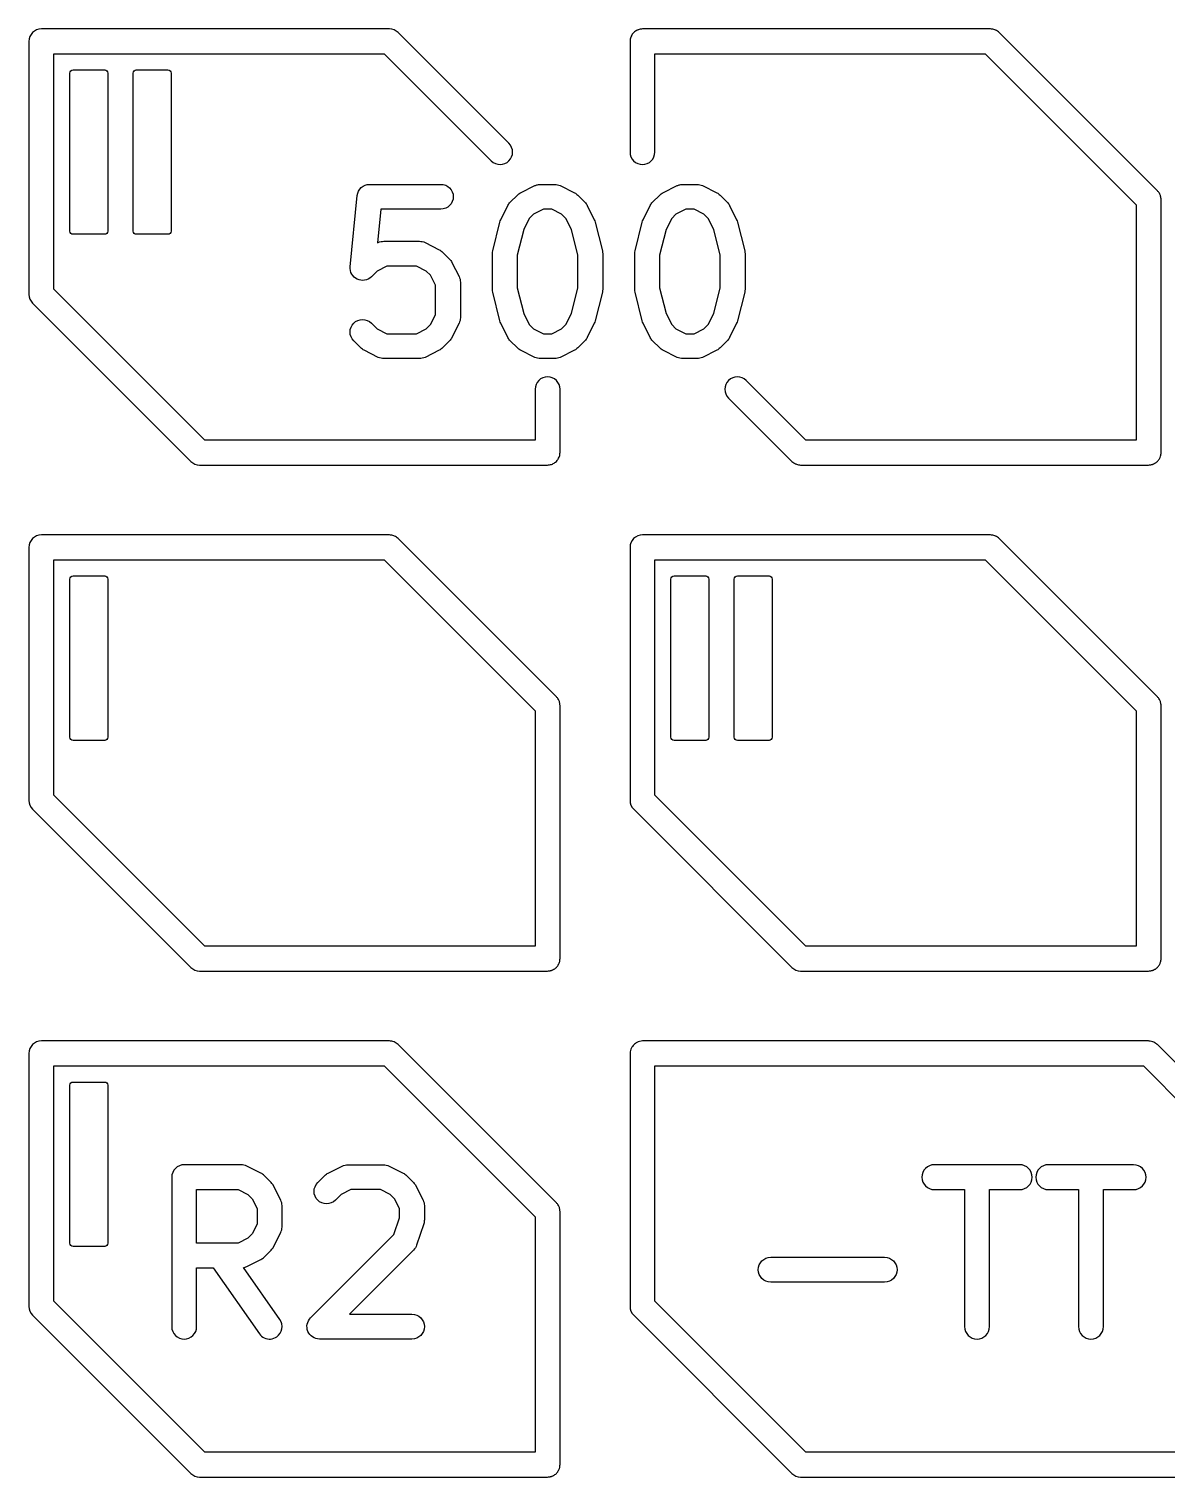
# Model space of a CAD drawing. Header units: millimetres. Extents: x 3 to 62, y 3 to 113.
# Drawn here: x 3.01 to 25.84, y 33.28 to 62.36 of the extents above; entities that cross this region are included whole.
import ezdxf

# ---------------------------------------------------------------- set-up
doc = ezdxf.new("R2010")
doc.units = ezdxf.units.MM
doc.layers.add('Layer_1', color=7, linetype='CONTINUOUS')

msp = doc.modelspace()

# ---------------------------------------------------------------- linework, layer by layer
at = {"layer": 'Layer_1', "color": 7}
for points in [[(10.246304, 62.357735), (3.261208, 62.357735), (3.261208, 62.357735)], [(12.645635, 60.061756), (10.423037, 62.284354)], [(22.311184, 62.357735), (15.326607, 62.357735), (15.326607, 62.357735)], [(25.663429, 59.109358), (22.488433, 62.284354)], [(3.01161, 62.107621), (3.01161, 57.027836)], [(15.076494, 62.107621), (15.076494, 59.885023)], [(13.171186, 55.122529), (13.171186, 54.102435), (6.540591, 54.102435), (3.511322, 57.131704), (3.511322, 61.857508), (10.142951, 61.857508), (12.292169, 59.70829)], [(15.576202, 59.885023), (15.576202, 61.857508), (22.207832, 61.857508), (25.236582, 58.828757), (25.236582, 54.102435), (18.605471, 54.102435), (17.408129, 55.299262)], [(3.833957, 58.296781), (3.833957, 61.471777)], [(3.896454, 61.534274), (4.531453, 61.534274)], [(4.59395, 61.471777), (4.59395, 58.296781)], [(5.103956, 58.296781), (5.103956, 61.471777)], [(5.166452, 61.534274), (5.801451, 61.534274)], [(5.863948, 61.471777), (5.863948, 58.296781)], [(9.849952, 59.238024), (11.278701, 59.238024)], [(12.88122, 59.068924), (13.16697, 59.211672)], [(13.278697, 59.238024), (13.564187, 59.238024)], [(13.675914, 59.211672), (13.961664, 59.068924)], [(15.738211, 59.068924), (16.023961, 59.211672)], [(16.135682, 59.238024), (16.421432, 59.238024)], [(16.533156, 59.211672), (16.818906, 59.068924)], [(9.458447, 57.584393), (9.601193, 59.012882)], [(11.278701, 58.738026), (10.076215, 58.738026), (10.008585, 58.061221), (10.02382, 58.068846)], [(12.483548, 58.528248), (12.626298, 58.813997)], [(12.673164, 58.879049), (12.816168, 59.022054)], [(14.026715, 59.022054), (14.16972, 58.879049)], [(14.216585, 58.813997), (14.359336, 58.528248)], [(15.340618, 58.528408), (15.483617, 58.814157)], [(15.530249, 58.878897), (15.672999, 59.021896)], [(16.884118, 59.021896), (17.026863, 58.878897)], [(17.073495, 58.814157), (17.216499, 58.528408)], [(25.736294, 53.85284), (25.736294, 58.932625)], [(12.321677, 57.905989), (12.464676, 58.477234)], [(14.378208, 58.477234), (14.521207, 57.905989)], [(15.178896, 57.90589), (15.321641, 58.477135)], [(17.235471, 58.477135), (17.378221, 57.90589)], [(4.531453, 58.234284), (3.896454, 58.234284)], [(5.801451, 58.234284), (5.166452, 58.234284)], [(10.135702, 58.095277), (10.849949, 58.095277)], [(10.961831, 58.068846), (11.247581, 57.925847)], [(11.312317, 57.879215), (11.455322, 57.736465)], [(9.884138, 56.450401), (9.99811, 56.336225), (10.194673, 56.238034), (10.790978, 56.238034), (10.987645, 56.336281), (11.073205, 56.421841), (11.171452, 56.618503), (11.171452, 57.214813), (11.073255, 57.411373), (10.987678, 57.496796), (10.790884, 57.595281), (10.194767, 57.595281), (9.998072, 57.496846), (9.883981, 57.382755)], [(11.502345, 57.671253), (11.645095, 57.385503)], [(12.314191, 57.13078), (12.314191, 57.845281)], [(14.528693, 57.845281), (14.528693, 57.13078)], [(15.171436, 57.13078), (15.171436, 57.845281)], [(17.385678, 57.845281), (17.385678, 57.13078)], [(11.671448, 57.273781), (11.671448, 56.559532)], [(12.464676, 56.498826), (12.321677, 57.070071)], [(14.521207, 57.070071), (14.378208, 56.498826)], [(15.321641, 56.498925), (15.178896, 57.07017)], [(17.378221, 57.07017), (17.235471, 56.498925)], [(3.084475, 56.851103), (6.259471, 53.676107)], [(11.645095, 56.447813), (11.502345, 56.162063)], [(12.626298, 56.162063), (12.483548, 56.447813)], [(14.359336, 56.447813), (14.216585, 56.162063)], [(15.483617, 56.161903), (15.340618, 56.447653)], [(17.216499, 56.447653), (17.073495, 56.161903)], [(9.673016, 55.954164), (9.530271, 56.097163)], [(10.023978, 55.764388), (9.738228, 55.907136)], [(11.247423, 55.907136), (10.961673, 55.764388)], [(11.455474, 56.097011), (11.312475, 55.954007)], [(12.816168, 55.954007), (12.673164, 56.097011)], [(13.16697, 55.764388), (12.88122, 55.907136)], [(13.961664, 55.907136), (13.675914, 55.764388)], [(14.16972, 56.097011), (14.026715, 55.954007)], [(15.672999, 55.954164), (15.530249, 56.097163)], [(16.023961, 55.764388), (15.738211, 55.907136)], [(16.818906, 55.907136), (16.533156, 55.764388)], [(17.026863, 56.097163), (16.884118, 55.954164)], [(10.849949, 55.738036), (10.135702, 55.738036)], [(13.564187, 55.738036), (13.278697, 55.738036)], [(16.421432, 55.738036), (16.135682, 55.738036)], [(13.671413, 53.85284), (13.671413, 55.122529)], [(17.054663, 54.945796), (18.32487, 53.676107)], [(25.733192, 53.813564), (25.733192, 53.815632)], [(6.436204, 53.602727), (13.4213, 53.602727)], [(18.501603, 53.602727), (25.48618, 53.602727)], [(25.525454, 53.605825), (25.528555, 53.606859)], [(25.563693, 53.615127), (25.566795, 53.616679)], [(25.684618, 53.700395), (25.685651, 53.701944)], [(25.702705, 53.727783), (25.703736, 53.729848)], [(10.246304, 52.197646), (3.261208, 52.197646), (3.261208, 52.197646)], [(13.598033, 48.94927), (10.423037, 52.124266)], [(22.311184, 52.197646), (15.326607, 52.197646), (15.326607, 52.197646)], [(25.663429, 48.94927), (22.488433, 52.124266)], [(3.01161, 51.947533), (3.01161, 46.867745)], [(15.076494, 51.947533), (15.076494, 46.867745)], [(3.833957, 48.136794), (3.833957, 51.31179)], [(3.896454, 51.374286), (4.531453, 51.374286)], [(4.59395, 51.31179), (4.59395, 48.136794)], [(15.898942, 48.136794), (15.898942, 51.31179)], [(15.961439, 51.374286), (16.596438, 51.374286)], [(16.658935, 51.31179), (16.658935, 48.136794)], [(17.16894, 48.136794), (17.16894, 51.31179)], [(17.231437, 51.374286), (17.866436, 51.374286)], [(17.928933, 51.31179), (17.928933, 48.136794)], [(13.671413, 43.692749), (13.671413, 48.772537)], [(25.736294, 43.692749), (25.736294, 48.772537)], [(4.531453, 48.074297), (3.896454, 48.074297)], [(16.596438, 48.074297), (15.961439, 48.074297)], [(17.866436, 48.074297), (17.231437, 48.074297)], [(3.084475, 46.691012), (6.259471, 43.516016)], [(15.149874, 46.691012), (18.32487, 43.516016)], [(13.668312, 43.653475), (13.668312, 43.656058)], [(25.733192, 43.653475), (25.733192, 43.656058)], [(6.436204, 43.442635), (13.4213, 43.442635)], [(13.619737, 43.540303), (13.620771, 43.542371)], [(18.501603, 43.442635), (25.48618, 43.442635)], [(25.684618, 43.540303), (25.685651, 43.541853)], [(25.702705, 43.567692), (25.703736, 43.56976)], [(10.246304, 42.037555), (3.261208, 42.037555), (3.261208, 42.037555)], [(10.341904, 42.018434), (10.34087, 42.018434)], [(13.598033, 38.789694), (10.423037, 41.96469)], [(25.48618, 42.037555), (15.326607, 42.037555), (15.326607, 42.037555)], [(39.279635, 41.96469), (38.400621, 41.08516), (26.542446, 41.08516), (25.663429, 41.96469)], [(3.01161, 41.787441), (3.01161, 36.707653)], [(15.076494, 41.787441), (15.076494, 36.707653)], [(15.576202, 41.537843), (25.38231, 41.537843), (26.262358, 40.658314)], [(38.680707, 40.658314), (39.560239, 41.537843), (46.337593, 41.537843), (49.366346, 38.509093), (49.366346, 33.782771), (18.604956, 33.782771), (15.576202, 36.811524), (15.576202, 41.537843), (15.576202, 41.537843)], [(3.833957, 37.976807), (3.833957, 41.151803)], [(3.896454, 41.214299), (4.531453, 41.214299)], [(4.59395, 41.151803), (4.59395, 37.976807)], [(7.270261, 39.552955), (6.127181, 39.552955), (6.127181, 39.552955)], [(9.412821, 39.553049), (10.127066, 39.553049)], [(22.899778, 39.552955), (22.042983, 39.552955), (21.185674, 39.552955), (21.185674, 39.552955)], [(25.18594, 39.552955), (24.32863, 39.552955), (23.471318, 39.552955), (23.471318, 39.552955)], [(5.877067, 39.302842), (5.877067, 37.731364), (5.877067, 36.303027)], [(7.667653, 39.383974), (7.381881, 39.5266)], [(7.875392, 39.193805), (7.732763, 39.336949)], [(8.807388, 39.193922), (8.950136, 39.336921)], [(9.015345, 39.383949), (9.301095, 39.526697)], [(10.23879, 39.526697), (10.52454, 39.383949)], [(10.589594, 39.337078), (10.732591, 39.194074)], [(8.065043, 38.843438), (7.922417, 39.129208)], [(8.664797, 36.479836), (10.337296, 38.152335), (10.448564, 38.48635), (10.448564, 38.672582), (10.350322, 38.869244), (10.264757, 38.954804), (10.068095, 39.053051), (9.471787, 39.053051), (9.27523, 38.95486), (9.161258, 38.840684)], [(10.779464, 39.129022), (10.922209, 38.843273)], [(21.185674, 39.053244), (21.79287, 39.053244), (21.79287, 36.303027)], [(22.293097, 36.303027), (22.293097, 39.053244), (22.899778, 39.053244)], [(23.471318, 39.053244), (24.078517, 39.053244), (24.078517, 36.303027)], [(24.578744, 36.303027), (24.578744, 39.053244), (25.18594, 39.053244)], [(8.091398, 38.302903), (8.091398, 38.731302)], [(10.948567, 38.731553), (10.948567, 38.445804)], [(13.671413, 33.532657), (13.671413, 38.612445)], [(7.922417, 37.905513), (8.065043, 38.191283)], [(10.935748, 38.366784), (10.793002, 37.938289)], [(4.531453, 37.91431), (3.896454, 37.91431)], [(7.732763, 37.697772), (7.875392, 37.8404)], [(10.732591, 37.84053), (9.445123, 36.553059), (10.698565, 36.553059)], [(7.381881, 37.508121), (7.667653, 37.650747)], [(17.899962, 37.695804), (20.185707, 37.695804)], [(6.377294, 36.303027), (6.377294, 37.481766), (6.711123, 37.481766), (7.636647, 36.159885)], [(8.045922, 36.446171), (7.317286, 37.48745)], [(20.185707, 37.195808), (17.899962, 37.195808)], [(3.084475, 36.53092), (6.259471, 33.355924)], [(15.149874, 36.53092), (18.32487, 33.355924)], [(10.698565, 36.053061), (8.841574, 36.053061)], [(13.65901, 33.45566), (13.659526, 33.457727)], [(13.668312, 33.493384), (13.668312, 33.495967)], [(6.436204, 33.282544), (13.4213, 33.282544)], [(13.568576, 33.330603), (13.56961, 33.331637)], [(13.619737, 33.38073), (13.620771, 33.382279)], [(18.501603, 33.282544), (49.61646, 33.282544)]]:
    msp.add_lwpolyline(points, dxfattribs=at)
for points in [[(13.337663, 56.238034), (13.505221, 56.238034), (13.701883, 56.336281), (13.787445, 56.421841), (13.899815, 56.646786), (14.028689, 57.161595), (14.028689, 57.814465), (13.899815, 58.329275), (13.787445, 58.554219), (13.701883, 58.639779), (13.505221, 58.738026), (13.337668, 58.738026), (13.141001, 58.639779), (13.055439, 58.554219), (12.943069, 58.329275), (12.814195, 57.814465), (12.814195, 57.161595), (12.943069, 56.646786), (13.055439, 56.421841), (13.141001, 56.336281)], [(16.194651, 56.238034), (16.362461, 56.238034), (16.559024, 56.336225), (16.644449, 56.421803), (16.757057, 56.646824), (16.88568, 57.161541), (16.88568, 57.814519), (16.757057, 58.329236), (16.644449, 58.554257), (16.559024, 58.639835), (16.362461, 58.738026), (16.194651, 58.738026), (15.998091, 58.639835), (15.912668, 58.554257), (15.80006, 58.329236), (15.671432, 57.814519), (15.671432, 57.161541), (15.80006, 56.646824), (15.912668, 56.421803), (15.998091, 56.336225)], [(3.511322, 51.697419), (10.142951, 51.697419), (13.171186, 48.669184), (13.171186, 43.942862), (6.540075, 43.942862), (3.511322, 46.971615), (3.511322, 51.697419)], [(15.576202, 51.697419), (22.207832, 51.697419), (25.236582, 48.668666), (25.236582, 43.942862), (18.604956, 43.942862), (15.576202, 46.971615), (15.576202, 51.697419)], [(3.511322, 41.537843), (10.142433, 41.537843), (13.171186, 38.509093), (13.171186, 33.782771), (6.540075, 33.782771), (3.511322, 36.811524), (3.511322, 41.537843)], [(6.377294, 39.053244), (7.21135, 39.053244), (7.40772, 38.95506), (7.492985, 38.869277), (7.591171, 38.672389), (7.591171, 38.361814), (7.492985, 38.165444), (7.40772, 38.080179), (7.210832, 37.981477), (6.377294, 37.981477), (6.377294, 39.053244)]]:
    msp.add_lwpolyline(points, close=True, dxfattribs=at)
for points in [[(3.261208, 62.357735), (3.12325, 62.357513), (3.011547, 62.24558), (3.01161, 62.107621)], [(10.423037, 62.284354), (10.376189, 62.331285), (10.312615, 62.357682), (10.246304, 62.357735)], [(15.149874, 62.284354), (15.129571, 62.263269), (15.113129, 62.238781), (15.101297, 62.212008)], [(15.222221, 62.332414), (15.195486, 62.320738), (15.171001, 62.304473), (15.149874, 62.284354)], [(15.241858, 62.340684), (15.235197, 62.338207), (15.228646, 62.335448), (15.222221, 62.332414)], [(15.326607, 62.357735), (15.297581, 62.357016), (15.268903, 62.351246), (15.241858, 62.340684)], [(22.402652, 62.33965), (22.373567, 62.351361), (22.342538, 62.357496), (22.311184, 62.357735)], [(22.411435, 62.336033), (22.408531, 62.337294), (22.405603, 62.3385), (22.402652, 62.33965)], [(22.488433, 62.284354), (22.466214, 62.306232), (22.440099, 62.323759), (22.411435, 62.336033)], [(15.093545, 62.193405), (15.082864, 62.166034), (15.077092, 62.136996), (15.076494, 62.107621)], [(15.101297, 62.212008), (15.098464, 62.205913), (15.095878, 62.199707), (15.093545, 62.193405)], [(3.833957, 61.471777), (3.833957, 61.50629), (3.86194, 61.534269), (3.896454, 61.534274)], [(4.531453, 61.534274), (4.565967, 61.534274), (4.593945, 61.50629), (4.59395, 61.471777)], [(5.103956, 61.471777), (5.103956, 61.50629), (5.131939, 61.534269), (5.166452, 61.534274)], [(5.801451, 61.534274), (5.835965, 61.534274), (5.863943, 61.50629), (5.863948, 61.471777)], [(12.645635, 59.70829), (12.743209, 59.80591), (12.743209, 59.964135), (12.645635, 60.061756)], [(12.292169, 59.70829), (12.339017, 59.661358), (12.402591, 59.634962), (12.468902, 59.634909)], [(12.468902, 59.634909), (12.535214, 59.634962), (12.598788, 59.661358), (12.645635, 59.70829)], [(15.076494, 59.885023), (15.076463, 59.818679), (15.102805, 59.755044), (15.149717, 59.708132)], [(15.149717, 59.708132), (15.196629, 59.66122), (15.260264, 59.634879), (15.326607, 59.634909)], [(15.326607, 59.634909), (15.464565, 59.635132), (15.576266, 59.747065), (15.576202, 59.885023)], [(9.601193, 59.012882), (9.613975, 59.140684), (9.721512, 59.238012), (9.849952, 59.238024)], [(11.278701, 59.238024), (11.416769, 59.238023), (11.528696, 59.126097), (11.528697, 58.988028)], [(12.816168, 59.022054), (12.83519, 59.041075), (12.857156, 59.056902), (12.88122, 59.068924)], [(13.16697, 59.211672), (13.174757, 59.214808), (13.182697, 59.217549), (13.190759, 59.219886)], [(13.190759, 59.219886), (13.200762, 59.224085), (13.211028, 59.227628), (13.221491, 59.230493)], [(13.221491, 59.230493), (13.232156, 59.232612), (13.242947, 59.234032), (13.253797, 59.234745)], [(13.253797, 59.234745), (13.262037, 59.236255), (13.270347, 59.237349), (13.278697, 59.238024)], [(13.564187, 59.238024), (13.602969, 59.238024), (13.64122, 59.229002), (13.675914, 59.211672)], [(13.961664, 59.068924), (13.985728, 59.056902), (14.007694, 59.041075), (14.026715, 59.022054)], [(15.672999, 59.021896), (15.692057, 59.040987), (15.714079, 59.056869), (15.738211, 59.068924)], [(16.023961, 59.211672), (16.031738, 59.214802), (16.039668, 59.217538), (16.04772, 59.219871)], [(16.04772, 59.219871), (16.057732, 59.224076), (16.068008, 59.227624), (16.078482, 59.230493)], [(16.078482, 59.230493), (16.089145, 59.232611), (16.099935, 59.234032), (16.110783, 59.234745)], [(16.110783, 59.234745), (16.119023, 59.236255), (16.127333, 59.237349), (16.135682, 59.238024)], [(16.421432, 59.238024), (16.460213, 59.238024), (16.498463, 59.229002), (16.533156, 59.211672)], [(16.818906, 59.068924), (16.843038, 59.056869), (16.86506, 59.040987), (16.884118, 59.021896)], [(25.702705, 59.057682), (25.691914, 59.076541), (25.678711, 59.093913), (25.663429, 59.109358)], [(25.717173, 59.028228), (25.713, 59.038352), (25.708167, 59.048192), (25.702705, 59.057682)], [(25.734226, 58.965183), (25.731323, 58.986853), (25.72559, 59.008049), (25.717173, 59.028228)], [(11.528697, 58.988028), (11.528699, 58.849957), (11.416771, 58.738027), (11.278701, 58.738026)], [(12.626298, 58.813997), (12.638319, 58.838061), (12.654144, 58.860027), (12.673164, 58.879049)], [(14.16972, 58.879049), (14.188739, 58.860027), (14.204565, 58.838061), (14.216585, 58.813997)], [(15.483617, 58.814157), (15.495595, 58.838094), (15.51134, 58.859952), (15.530249, 58.878897)], [(17.026863, 58.878897), (17.045772, 58.859952), (17.061517, 58.838094), (17.073495, 58.814157)], [(25.736294, 58.932625), (25.736314, 58.943511), (25.735624, 58.954387), (25.734226, 58.965183)], [(12.464676, 58.477234), (12.469093, 58.494875), (12.475421, 58.51198), (12.483548, 58.528248)], [(14.359336, 58.528248), (14.367463, 58.51198), (14.373791, 58.494875), (14.378208, 58.477234)], [(15.321641, 58.477135), (15.326074, 58.494868), (15.332437, 58.512062), (15.340618, 58.528408)], [(17.216499, 58.528408), (17.224678, 58.512062), (17.23104, 58.494868), (17.235471, 58.477135)], [(3.896454, 58.234284), (3.86194, 58.234284), (3.833962, 58.262268), (3.833957, 58.296781)], [(4.59395, 58.296781), (4.59395, 58.262268), (4.565967, 58.234289), (4.531453, 58.234284)], [(5.166452, 58.234284), (5.131939, 58.234284), (5.103961, 58.262268), (5.103956, 58.296781)], [(5.863948, 58.296781), (5.863948, 58.262268), (5.835965, 58.234289), (5.801451, 58.234284)], [(10.02382, 58.068846), (10.058555, 58.086227), (10.096861, 58.095277), (10.135702, 58.095277)], [(10.849949, 58.095277), (10.88879, 58.095277), (10.927096, 58.086227), (10.961831, 58.068846)], [(11.247581, 57.925847), (11.271516, 57.913868), (11.293374, 57.898124), (11.312317, 57.879215)], [(12.314191, 57.845281), (12.314192, 57.865747), (12.316706, 57.886136), (12.321677, 57.905989)], [(14.521207, 57.905989), (14.526178, 57.886136), (14.528692, 57.865747), (14.528693, 57.845281)], [(15.171436, 57.845281), (15.171437, 57.865713), (15.173942, 57.886068), (15.178896, 57.90589)], [(17.378221, 57.90589), (17.383174, 57.886068), (17.385678, 57.865713), (17.385678, 57.845281)], [(9.600178, 57.333659), (9.504705, 57.378899), (9.447972, 57.479265), (9.458447, 57.584393)], [(11.455322, 57.736465), (11.474411, 57.717406), (11.490291, 57.695384), (11.502345, 57.671253)], [(9.883981, 57.382755), (9.809254, 57.308072), (9.69565, 57.28842), (9.600178, 57.333659)], [(11.645095, 57.385503), (11.662425, 57.35081), (11.671447, 57.312562), (11.671448, 57.273781)], [(3.01161, 57.027836), (3.011527, 56.961598), (3.037733, 56.898035), (3.084475, 56.851103)], [(12.321677, 57.070071), (12.316706, 57.089925), (12.314192, 57.110313), (12.314191, 57.13078)], [(14.528693, 57.13078), (14.528692, 57.110313), (14.526178, 57.089925), (14.521207, 57.070071)], [(15.178896, 57.07017), (15.173942, 57.089993), (15.171437, 57.110348), (15.171436, 57.13078)], [(17.385678, 57.13078), (17.385678, 57.110348), (17.383174, 57.089993), (17.378221, 57.07017)], [(9.457203, 56.274006), (9.457261, 56.34031), (9.483657, 56.403876), (9.530583, 56.450718)], [(9.530583, 56.450718), (9.577509, 56.497561), (9.641122, 56.523843), (9.707427, 56.523784)], [(9.707427, 56.523784), (9.773731, 56.523724), (9.837296, 56.497328), (9.884138, 56.450401)], [(11.671448, 56.559532), (11.671446, 56.520752), (11.662424, 56.482505), (11.645095, 56.447813)], [(12.483548, 56.447813), (12.475421, 56.46408), (12.469093, 56.481186), (12.464676, 56.498826)], [(14.378208, 56.498826), (14.373791, 56.481186), (14.367463, 56.46408), (14.359336, 56.447813)], [(15.340618, 56.447653), (15.332437, 56.463998), (15.326074, 56.481192), (15.321641, 56.498925)], [(17.235471, 56.498925), (17.23104, 56.481192), (17.224678, 56.463998), (17.216499, 56.447653)], [(9.530271, 56.097163), (9.483428, 56.144089), (9.457144, 56.207701), (9.457203, 56.274006)], [(11.502345, 56.162063), (11.490322, 56.137999), (11.474495, 56.116032), (11.455474, 56.097011)], [(12.673164, 56.097011), (12.654144, 56.116033), (12.638319, 56.137999), (12.626298, 56.162063)], [(14.216585, 56.162063), (14.204565, 56.137999), (14.188739, 56.116033), (14.16972, 56.097011)], [(15.530249, 56.097163), (15.51134, 56.116108), (15.495595, 56.137966), (15.483617, 56.161903)], [(17.073495, 56.161903), (17.061517, 56.137966), (17.045772, 56.116108), (17.026863, 56.097163)], [(9.738228, 55.907136), (9.714096, 55.919192), (9.692074, 55.935073), (9.673016, 55.954164)], [(11.312475, 55.954007), (11.293454, 55.934985), (11.271487, 55.919158), (11.247423, 55.907136)], [(12.88122, 55.907136), (12.857156, 55.919158), (12.83519, 55.934985), (12.816168, 55.954007)], [(14.026715, 55.954007), (14.007694, 55.934985), (13.985728, 55.919158), (13.961664, 55.907136)], [(15.738211, 55.907136), (15.714079, 55.919192), (15.692057, 55.935073), (15.672999, 55.954164)], [(16.884118, 55.954164), (16.86506, 55.935073), (16.843038, 55.919192), (16.818906, 55.907136)], [(10.135702, 55.738036), (10.096921, 55.738036), (10.058671, 55.747058), (10.023978, 55.764388)], [(10.961673, 55.764388), (10.92698, 55.747058), (10.88873, 55.738036), (10.849949, 55.738036)], [(13.278697, 55.738036), (13.239915, 55.738036), (13.201664, 55.747058), (13.16697, 55.764388)], [(13.675914, 55.764388), (13.64122, 55.747058), (13.602969, 55.738036), (13.564187, 55.738036)], [(16.135682, 55.738036), (16.096902, 55.738037), (16.058654, 55.747059), (16.023961, 55.764388)], [(16.533156, 55.764388), (16.498463, 55.747058), (16.460213, 55.738036), (16.421432, 55.738036)], [(13.244409, 55.299419), (13.197497, 55.252507), (13.171156, 55.188872), (13.171186, 55.122529)], [(13.4213, 55.372642), (13.354956, 55.372672), (13.291321, 55.346331), (13.244409, 55.299419)], [(13.59819, 55.299419), (13.551278, 55.346331), (13.487643, 55.372672), (13.4213, 55.372642)], [(13.671413, 55.122529), (13.671443, 55.188872), (13.645102, 55.252507), (13.59819, 55.299419)], [(17.054663, 55.299262), (16.95709, 55.201641), (16.95709, 55.043416), (17.054663, 54.945796)], [(17.408129, 55.299262), (17.310509, 55.396835), (17.152284, 55.396835), (17.054663, 55.299262)], [(13.65901, 53.775324), (13.663111, 53.787807), (13.666221, 53.800593), (13.668312, 53.813564)], [(13.668312, 53.813564), (13.670377, 53.826554), (13.671414, 53.839687), (13.671413, 53.85284)], [(25.725959, 53.781527), (25.729069, 53.792036), (25.731486, 53.802738), (25.733192, 53.813564)], [(25.733192, 53.815632), (25.735152, 53.82794), (25.736189, 53.840377), (25.736294, 53.85284)], [(6.259471, 53.676107), (6.306319, 53.629176), (6.369893, 53.60278), (6.436204, 53.602727)], [(13.4213, 53.602727), (13.434452, 53.602725), (13.447584, 53.603761), (13.460573, 53.605825)], [(13.460573, 53.605825), (13.473544, 53.607916), (13.48633, 53.611026), (13.498813, 53.615127)], [(13.498813, 53.615127), (13.511244, 53.61917), (13.52334, 53.624181), (13.534987, 53.630115)], [(13.534987, 53.630115), (13.546693, 53.635944), (13.557924, 53.642682), (13.568576, 53.650268)], [(13.568576, 53.650268), (13.579056, 53.658097), (13.588905, 53.666737), (13.598033, 53.676107)], [(13.598033, 53.676107), (13.607402, 53.685234), (13.616041, 53.695082), (13.623869, 53.705561)], [(13.623869, 53.705561), (13.631456, 53.716214), (13.638195, 53.727445), (13.644024, 53.739152)], [(13.644024, 53.739152), (13.649958, 53.750799), (13.654968, 53.762894), (13.65901, 53.775324)], [(18.32487, 53.676107), (18.34611, 53.655754), (18.370776, 53.639309), (18.397732, 53.62753)], [(18.397732, 53.62753), (18.403487, 53.624722), (18.409348, 53.622137), (18.415302, 53.61978)], [(18.415302, 53.61978), (18.442835, 53.609039), (18.472054, 53.603265), (18.501603, 53.602727)], [(25.48618, 53.602727), (25.499333, 53.602725), (25.512464, 53.603761), (25.525454, 53.605825)], [(25.528555, 53.606859), (25.540452, 53.608765), (25.552195, 53.611528), (25.563693, 53.615127)], [(25.566795, 53.616679), (25.575954, 53.619773), (25.584926, 53.623396), (25.593665, 53.62753)], [(25.593665, 53.62753), (25.597503, 53.629328), (25.601293, 53.631223), (25.605034, 53.633214)], [(25.605034, 53.633214), (25.610671, 53.636274), (25.616188, 53.63955), (25.621572, 53.643034)], [(25.621572, 53.643034), (25.62741, 53.646589), (25.633099, 53.650382), (25.638626, 53.654403)], [(25.638626, 53.654403), (25.647362, 53.661084), (25.655648, 53.668335), (25.663429, 53.676107)], [(25.663429, 53.676107), (25.671007, 53.683739), (25.678084, 53.691851), (25.684618, 53.700395)], [(25.685651, 53.701944), (25.691864, 53.710196), (25.69756, 53.718826), (25.702705, 53.727783)], [(25.703736, 53.729848), (25.713064, 53.746184), (25.720519, 53.76352), (25.725959, 53.781527)], [(3.261208, 52.197646), (3.12325, 52.197425), (3.011547, 52.085491), (3.01161, 51.947533)], [(10.338287, 52.179041), (10.309075, 52.190993), (10.277864, 52.197306), (10.246304, 52.197646)], [(10.345005, 52.176457), (10.342778, 52.177351), (10.340539, 52.178212), (10.338287, 52.179041)], [(10.423037, 52.124266), (10.400555, 52.146434), (10.374078, 52.164144), (10.345005, 52.176457)], [(15.149717, 52.124423), (15.102805, 52.077511), (15.076463, 52.013876), (15.076494, 51.947533)], [(15.326607, 52.197646), (15.260264, 52.197676), (15.196629, 52.171335), (15.149717, 52.124423)], [(22.402652, 52.179559), (22.373567, 52.19127), (22.342538, 52.197406), (22.311184, 52.197646)], [(22.411435, 52.175942), (22.408531, 52.177203), (22.405603, 52.178409), (22.402652, 52.179559)], [(22.488433, 52.124266), (22.466214, 52.146142), (22.440099, 52.163669), (22.411435, 52.175942)], [(3.833957, 51.31179), (3.833957, 51.346303), (3.86194, 51.374281), (3.896454, 51.374286)], [(4.531453, 51.374286), (4.565967, 51.374286), (4.593945, 51.346303), (4.59395, 51.31179)], [(15.898942, 51.31179), (15.898942, 51.346303), (15.926925, 51.374281), (15.961439, 51.374286)], [(16.596438, 51.374286), (16.630951, 51.374286), (16.658929, 51.346303), (16.658935, 51.31179)], [(17.16894, 51.31179), (17.16894, 51.346303), (17.196924, 51.374281), (17.231437, 51.374286)], [(17.866436, 51.374286), (17.90095, 51.374286), (17.928928, 51.346303), (17.928933, 51.31179)], [(13.637822, 48.897593), (13.626872, 48.916482), (13.613495, 48.933855), (13.598033, 48.94927)], [(13.652292, 48.868137), (13.648119, 48.878262), (13.643285, 48.888102), (13.637822, 48.897593)], [(13.669346, 48.805092), (13.666442, 48.826762), (13.660709, 48.847958), (13.652292, 48.868137)], [(25.702705, 48.897593), (25.691914, 48.916452), (25.678711, 48.933824), (25.663429, 48.94927)], [(25.717173, 48.868137), (25.713, 48.878262), (25.708167, 48.888102), (25.702705, 48.897593)], [(25.734226, 48.805092), (25.731323, 48.826762), (25.72559, 48.847958), (25.717173, 48.868137)], [(13.671413, 48.772537), (13.671433, 48.783422), (13.670743, 48.794297), (13.669346, 48.805092)], [(25.736294, 48.772537), (25.736314, 48.783422), (25.735623, 48.794297), (25.734226, 48.805092)], [(3.896454, 48.074297), (3.86194, 48.074297), (3.833962, 48.10228), (3.833957, 48.136794)], [(4.59395, 48.136794), (4.59395, 48.10228), (4.565967, 48.074302), (4.531453, 48.074297)], [(15.961439, 48.074297), (15.926925, 48.074297), (15.898947, 48.10228), (15.898942, 48.136794)], [(16.658935, 48.136794), (16.658935, 48.10228), (16.630951, 48.074302), (16.596438, 48.074297)], [(17.231437, 48.074297), (17.196924, 48.074297), (17.168946, 48.10228), (17.16894, 48.136794)], [(17.928933, 48.136794), (17.928933, 48.10228), (17.90095, 48.074302), (17.866436, 48.074297)], [(3.01161, 46.867745), (3.011527, 46.801507), (3.037733, 46.737944), (3.084475, 46.691012)], [(15.076494, 46.867745), (15.076547, 46.801433), (15.102943, 46.737859), (15.149874, 46.691012)], [(13.656427, 43.609033), (13.657701, 43.612281), (13.658907, 43.615554), (13.660044, 43.618853)], [(13.660044, 43.618853), (13.663619, 43.630182), (13.666382, 43.641753), (13.668312, 43.653475)], [(13.668312, 43.656058), (13.670246, 43.668196), (13.671283, 43.680459), (13.671413, 43.692749)], [(25.703736, 43.56976), (25.713172, 43.586585), (25.720629, 43.604445), (25.725959, 43.622985)], [(25.725959, 43.622985), (25.729005, 43.632987), (25.731421, 43.643171), (25.733192, 43.653475)], [(25.733192, 43.656058), (25.735127, 43.668196), (25.736163, 43.680459), (25.736294, 43.692749)], [(6.259471, 43.516016), (6.306319, 43.469085), (6.369893, 43.442688), (6.436204, 43.442635)], [(13.4213, 43.442635), (13.433416, 43.442791), (13.445505, 43.443828), (13.457472, 43.445737)], [(13.457472, 43.445737), (13.462319, 43.446456), (13.467145, 43.447317), (13.471942, 43.44832)], [(13.471942, 43.44832), (13.478374, 43.449618), (13.484751, 43.45117), (13.491061, 43.45297)], [(13.491061, 43.45297), (13.496463, 43.454683), (13.501806, 43.456579), (13.50708, 43.458655)], [(13.50708, 43.458655), (13.513741, 43.461131), (13.520294, 43.463889), (13.52672, 43.466923)], [(13.52672, 43.466923), (13.531439, 43.469017), (13.536092, 43.471258), (13.540672, 43.473641)], [(13.540672, 43.473641), (13.546125, 43.476542), (13.551468, 43.479645), (13.556692, 43.482942)], [(13.556692, 43.482942), (13.562529, 43.486497), (13.568218, 43.49029), (13.573745, 43.494311)], [(13.573745, 43.494311), (13.582304, 43.501011), (13.590417, 43.508261), (13.598033, 43.516016)], [(13.598033, 43.516016), (13.605788, 43.523631), (13.613038, 43.531744), (13.619737, 43.540303)], [(13.620771, 43.542371), (13.624397, 43.547239), (13.627844, 43.552238), (13.631106, 43.557357)], [(13.631106, 43.557357), (13.634403, 43.56258), (13.637506, 43.567923), (13.640407, 43.573376)], [(13.640407, 43.573376), (13.642789, 43.577957), (13.645029, 43.58261), (13.647123, 43.587329)], [(13.647123, 43.587329), (13.650565, 43.594413), (13.653669, 43.601656), (13.656427, 43.609033)], [(18.32487, 43.516016), (18.371718, 43.469085), (18.435292, 43.442688), (18.501603, 43.442635)], [(25.48618, 43.442635), (25.499333, 43.442634), (25.512465, 43.443671), (25.525454, 43.445737)], [(25.525454, 43.445737), (25.528049, 43.446383), (25.530633, 43.447072), (25.533206, 43.447802)], [(25.533206, 43.447802), (25.541565, 43.449274), (25.549843, 43.451171), (25.558009, 43.453486)], [(25.558009, 43.453486), (25.562005, 43.454764), (25.565969, 43.456143), (25.569896, 43.457621)], [(25.569896, 43.457621), (25.577982, 43.460484), (25.585916, 43.463762), (25.593665, 43.467441)], [(25.593665, 43.467441), (25.597503, 43.469239), (25.601293, 43.471134), (25.605034, 43.473125)], [(25.605034, 43.473125), (25.610671, 43.476184), (25.616188, 43.479459), (25.621572, 43.482942)], [(25.621572, 43.482942), (25.62741, 43.486497), (25.633099, 43.49029), (25.638626, 43.494311)], [(25.638626, 43.494311), (25.647362, 43.500993), (25.655648, 43.508243), (25.663429, 43.516016)], [(25.663429, 43.516016), (25.671007, 43.523647), (25.678084, 43.53176), (25.684618, 43.540303)], [(25.685651, 43.541853), (25.691864, 43.550105), (25.69756, 43.558735), (25.702705, 43.567692)], [(3.261208, 42.037555), (3.12325, 42.037333), (3.011547, 41.9254), (3.01161, 41.787441)], [(10.34087, 42.018434), (10.310889, 42.030887), (10.278768, 42.037382), (10.246304, 42.037555)], [(10.423037, 41.96469), (10.399774, 41.987746), (10.372208, 42.006007), (10.341904, 42.018434)], [(15.106981, 41.900095), (15.088073, 41.865475), (15.077626, 41.826872), (15.076494, 41.787441)], [(15.125069, 41.927484), (15.118446, 41.91876), (15.112404, 41.909611), (15.106981, 41.900095)], [(15.186564, 41.98898), (15.16263, 41.972231), (15.141817, 41.951418), (15.125069, 41.927484)], [(15.214469, 42.007583), (15.204761, 42.002013), (15.195439, 41.995798), (15.186564, 41.98898)], [(15.326607, 42.037555), (15.287394, 42.0365), (15.248979, 42.026233), (15.214469, 42.007583)], [(25.504783, 42.036005), (25.498604, 42.036753), (25.492398, 42.03727), (25.48618, 42.037555)], [(25.520287, 42.034972), (25.515131, 42.035477), (25.509961, 42.035821), (25.504783, 42.036005)], [(25.614338, 42.001898), (25.585527, 42.019125), (25.55354, 42.030373), (25.520287, 42.034972)], [(25.631389, 41.990014), (25.625873, 41.99421), (25.620184, 41.998175), (25.614338, 42.001898)], [(25.653612, 41.972442), (25.646542, 41.978714), (25.639123, 41.984581), (25.631389, 41.990014)], [(25.663429, 41.96469), (25.660222, 41.967355), (25.656948, 41.96994), (25.653612, 41.972442)], [(3.833957, 41.151803), (3.833957, 41.186316), (3.86194, 41.214294), (3.896454, 41.214299)], [(4.531453, 41.214299), (4.565967, 41.214299), (4.593945, 41.186316), (4.59395, 41.151803)], [(6.127181, 39.552955), (6.060839, 39.552979), (5.997208, 39.526635), (5.950298, 39.479725)], [(7.381881, 39.5266), (7.347219, 39.543915), (7.309007, 39.552938), (7.270261, 39.552955)], [(9.301095, 39.526697), (9.335789, 39.544027), (9.374039, 39.553049), (9.412821, 39.553049)], [(10.127066, 39.553049), (10.165847, 39.553049), (10.204097, 39.544027), (10.23879, 39.526697)], [(21.185674, 39.552955), (21.11933, 39.552986), (21.055695, 39.526644), (21.008783, 39.479732)], [(23.076668, 39.479732), (23.029756, 39.526644), (22.966121, 39.552986), (22.899778, 39.552955)], [(23.471318, 39.552955), (23.404974, 39.552986), (23.341339, 39.526644), (23.294427, 39.479732)], [(25.435538, 39.302842), (25.435601, 39.440801), (25.323899, 39.552734), (25.18594, 39.552955)], [(5.950298, 39.479725), (5.903387, 39.432814), (5.877043, 39.369183), (5.877067, 39.302842)], [(7.732763, 39.336949), (7.713736, 39.35603), (7.691749, 39.37191), (7.667653, 39.383974)], [(8.950136, 39.336921), (8.969193, 39.356012), (8.991214, 39.371893), (9.015345, 39.383949)], [(10.52454, 39.383949), (10.548605, 39.371927), (10.570572, 39.3561), (10.589594, 39.337078)], [(21.008783, 39.479732), (20.961871, 39.43282), (20.93553, 39.369185), (20.93556, 39.302842)], [(20.93556, 39.302842), (20.935782, 39.164883), (21.047715, 39.053181), (21.185674, 39.053244)], [(22.899778, 39.053244), (23.037737, 39.053181), (23.14967, 39.164883), (23.149891, 39.302842)], [(23.149891, 39.302842), (23.149922, 39.369185), (23.12358, 39.43282), (23.076668, 39.479732)], [(23.294427, 39.479732), (23.247515, 39.43282), (23.221174, 39.369185), (23.221204, 39.302842)], [(23.221204, 39.302842), (23.221426, 39.164883), (23.333359, 39.053181), (23.471318, 39.053244)], [(25.18594, 39.053244), (25.323697, 39.053465), (25.435317, 39.165084), (25.435538, 39.302842)], [(7.922417, 39.129208), (7.910306, 39.153122), (7.894429, 39.174932), (7.875392, 39.193805)], [(8.73432, 39.017079), (8.734261, 39.083384), (8.760544, 39.146996), (8.807388, 39.193922)], [(8.8077, 38.840367), (8.760774, 38.887209), (8.734378, 38.950775), (8.73432, 39.017079)], [(10.732591, 39.194074), (10.751613, 39.175053), (10.767441, 39.153087), (10.779464, 39.129022)], [(8.091398, 38.731302), (8.091461, 38.770222), (8.082436, 38.80862), (8.065043, 38.843438)], [(8.984545, 38.7673), (8.91824, 38.76724), (8.854626, 38.793523), (8.8077, 38.840367)], [(9.161258, 38.840684), (9.114416, 38.793757), (9.05085, 38.767359), (8.984545, 38.7673)], [(10.922209, 38.843273), (10.939541, 38.808581), (10.948564, 38.770333), (10.948567, 38.731553)], [(13.637822, 38.737502), (13.62691, 38.756572), (13.613531, 38.774121), (13.598033, 38.789694)], [(13.652292, 38.708564), (13.648098, 38.718512), (13.643265, 38.728178), (13.637822, 38.737502)], [(13.669346, 38.645519), (13.666442, 38.667189), (13.660709, 38.688385), (13.652292, 38.708564)], [(10.948567, 38.445804), (10.948566, 38.418946), (10.944237, 38.392265), (10.935748, 38.366784)], [(13.671413, 38.612445), (13.671456, 38.623503), (13.670765, 38.634552), (13.669346, 38.645519)], [(8.065043, 38.191283), (8.082358, 38.225945), (8.091381, 38.264157), (8.091398, 38.302903)], [(3.896454, 37.91431), (3.86194, 37.91431), (3.833962, 37.942293), (3.833957, 37.976807)], [(4.59395, 37.976807), (4.59395, 37.942293), (4.565967, 37.914315), (4.531453, 37.91431)], [(7.875392, 37.8404), (7.894474, 37.859429), (7.910354, 37.881417), (7.922417, 37.905513)], [(10.793002, 37.938289), (10.780729, 37.901454), (10.760046, 37.867984), (10.732591, 37.84053)], [(7.317286, 37.48745), (7.339656, 37.491374), (7.361388, 37.498329), (7.381881, 37.508121)], [(7.667653, 37.650747), (7.691749, 37.662811), (7.713736, 37.678691), (7.732763, 37.697772)], [(17.649965, 37.445804), (17.649965, 37.583874), (17.761892, 37.695802), (17.899962, 37.695804)], [(20.185707, 37.695804), (20.323778, 37.695804), (20.435707, 37.583875), (20.435707, 37.445804)], [(17.899962, 37.195808), (17.761893, 37.195809), (17.649966, 37.307736), (17.649965, 37.445804)], [(20.435707, 37.445804), (20.435705, 37.307735), (20.323777, 37.195808), (20.185707, 37.195808)], [(3.01161, 36.707653), (3.011527, 36.641416), (3.037733, 36.577852), (3.084475, 36.53092)], [(15.076494, 36.707653), (15.076547, 36.641342), (15.102943, 36.577768), (15.149874, 36.53092)], [(7.984944, 36.098389), (8.097654, 36.177693), (8.124929, 36.333253), (8.045922, 36.446171)], [(8.610642, 36.207405), (8.571951, 36.300812), (8.593324, 36.408328), (8.664797, 36.479836)], [(10.698565, 36.553059), (10.76487, 36.55306), (10.828459, 36.52672), (10.875344, 36.479836)], [(10.875344, 36.479836), (10.922229, 36.432951), (10.948568, 36.369362), (10.948567, 36.303057)], [(5.877067, 36.303027), (5.877037, 36.236683), (5.903378, 36.173048), (5.95029, 36.126136)], [(5.95029, 36.126136), (5.997202, 36.079224), (6.060837, 36.052883), (6.127181, 36.052913)], [(6.127181, 36.052913), (6.193524, 36.052883), (6.257159, 36.079224), (6.304071, 36.126136)], [(6.304071, 36.126136), (6.350983, 36.173048), (6.377324, 36.236683), (6.377294, 36.303027)], [(7.636647, 36.159885), (7.687766, 36.086691), (7.774038, 36.046312), (7.862989, 36.053947)], [(7.862989, 36.053947), (7.906845, 36.057765), (7.948915, 36.073096), (7.984944, 36.098389)], [(8.841574, 36.053061), (8.74047, 36.053085), (8.649332, 36.113997), (8.610642, 36.207405)], [(10.948567, 36.303057), (10.948566, 36.164987), (10.836636, 36.053059), (10.698565, 36.053061)], [(21.79287, 36.303027), (21.79284, 36.236683), (21.819181, 36.173048), (21.866093, 36.126136)], [(21.866093, 36.126136), (21.913005, 36.079224), (21.97664, 36.052883), (22.042983, 36.052913)], [(22.042983, 36.052913), (22.109327, 36.052883), (22.172962, 36.079224), (22.219874, 36.126136)], [(22.219874, 36.126136), (22.266786, 36.173048), (22.293127, 36.236683), (22.293097, 36.303027)], [(24.078517, 36.303027), (24.078486, 36.236683), (24.104828, 36.173048), (24.15174, 36.126136)], [(24.15174, 36.126136), (24.198652, 36.079224), (24.262287, 36.052883), (24.32863, 36.052913)], [(24.32863, 36.052913), (24.394974, 36.052883), (24.458609, 36.079224), (24.505521, 36.126136)], [(24.505521, 36.126136), (24.552432, 36.173048), (24.578774, 36.236683), (24.578744, 36.303027)], [(13.647123, 33.426204), (13.651706, 33.43576), (13.655676, 33.445599), (13.65901, 33.45566)], [(13.659526, 33.457727), (13.663325, 33.469381), (13.666261, 33.481299), (13.668312, 33.493384)], [(13.668312, 33.495967), (13.670246, 33.508104), (13.671283, 33.520368), (13.671413, 33.532657)], [(6.259471, 33.355924), (6.306319, 33.308993), (6.369893, 33.282597), (6.436204, 33.282544)], [(13.4213, 33.282544), (13.433416, 33.2827), (13.445505, 33.283736), (13.457472, 33.285645)], [(13.457472, 33.285645), (13.462319, 33.286364), (13.467145, 33.287226), (13.471942, 33.288228)], [(13.471942, 33.288228), (13.478374, 33.289527), (13.484751, 33.291079), (13.491061, 33.292879)], [(13.491061, 33.292879), (13.496463, 33.294592), (13.501806, 33.296488), (13.50708, 33.298564)], [(13.50708, 33.298564), (13.513741, 33.301039), (13.520294, 33.303798), (13.52672, 33.306831)], [(13.52672, 33.306831), (13.531258, 33.308766), (13.535738, 33.310834), (13.540154, 33.313034)], [(13.540154, 33.313034), (13.550009, 33.31825), (13.559505, 33.324119), (13.568576, 33.330603)], [(13.56961, 33.331637), (13.579677, 33.339012), (13.589178, 33.347131), (13.598033, 33.355924)], [(13.598033, 33.355924), (13.605805, 33.363706), (13.613056, 33.371993), (13.619737, 33.38073)], [(13.620771, 33.382279), (13.624026, 33.386825), (13.627129, 33.391478), (13.630072, 33.396232)], [(13.630072, 33.396232), (13.63393, 33.401937), (13.63755, 33.407799), (13.640923, 33.413803)], [(13.640923, 33.413803), (13.643104, 33.417879), (13.645171, 33.422014), (13.647123, 33.426204)], [(18.32487, 33.355924), (18.371718, 33.308993), (18.435292, 33.282597), (18.501603, 33.282544)]]:
    msp.add_open_spline(points, degree=3, dxfattribs=at)

doc.saveas('drawing.dxf')
